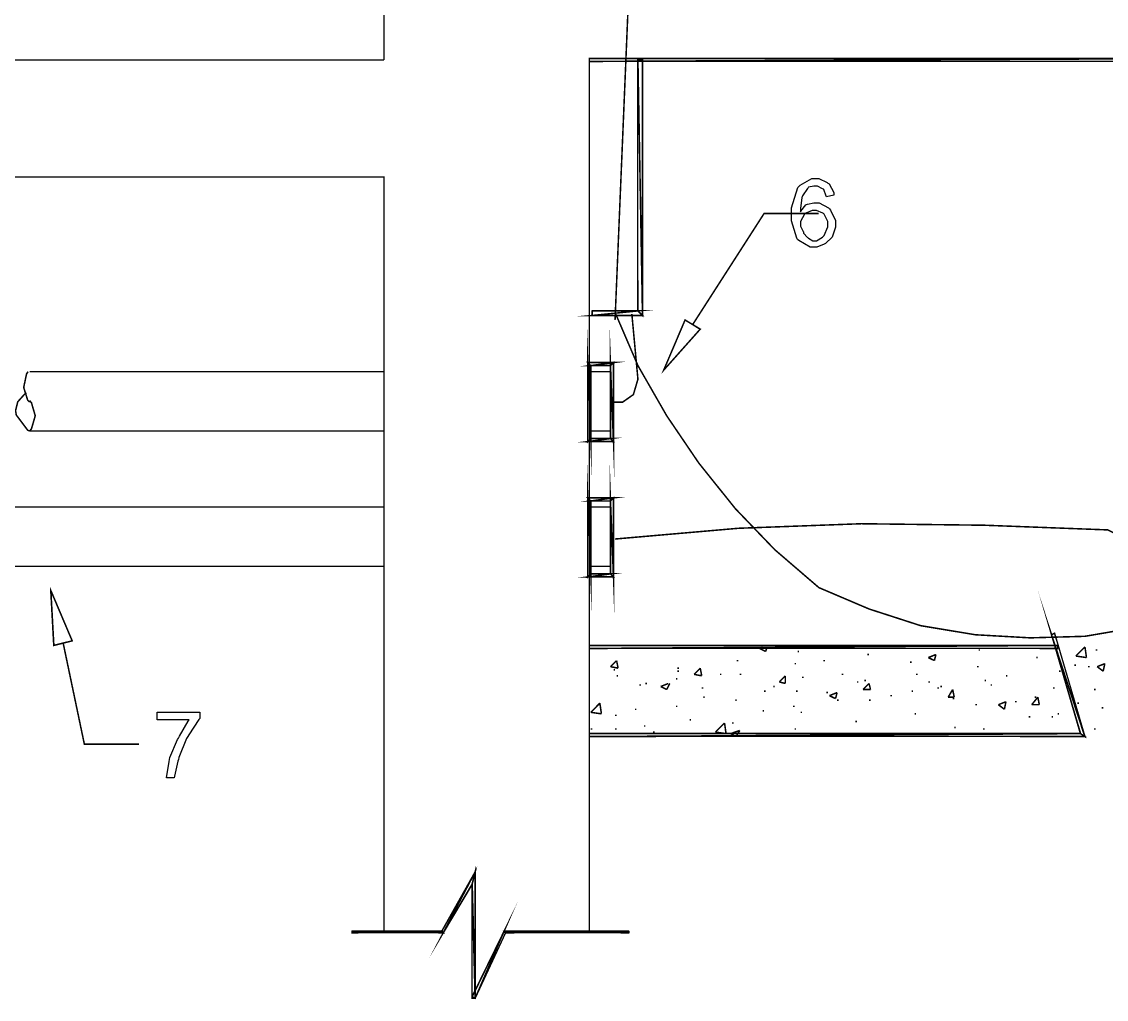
# Model space of a CAD drawing. Extents: x 0 to 210, y 0 to 297.
# Drawn here: x 38.42 to 68.66, y 134.8 to 162.05 of the extents above; entities that cross this region are included whole.
import ezdxf

# ---------------------------------------------------------------- set-up
doc = ezdxf.new("R2010")
doc.units = 0
doc.header["$MEASUREMENT"] = 0
for name, color, linetype in [('C00-00-00-BLACK', 7, 'Continuous'), ('C00-7E-FF', 150, 'Continuous'), ('CFF-00-00', 1, 'Continuous'), ('CFF-7E-00', 30, 'Continuous')]:
    doc.layers.add(name, color=color, linetype=linetype)

msp = doc.modelspace()

# ---------------------------------------------------------------- linework, layer by layer
at = {"layer": 'C00-00-00-BLACK', "const_width": 0.04233}
for points in [[(48.5193, 160.985), (48.5193, 231.309)], [(35.4143, 160.985), (35.4143, 157.721), (48.5193, 157.721), (48.5193, 136.654)], [(48.5193, 160.985), (35.4143, 160.985)], [(54.2452, 136.654), (54.2452, 160.985)], [(54.8802, 151.448), (55.1766, 151.448), (55.4757, 151.658), (55.6024, 152.086), (55.433, 153.905)], [(38.5946, 152.297), (38.5519, 152.233), (38.4722, 151.857), (38.5837, 151.501), (38.6373, 151.448)], [(38.6373, 152.297), (48.5193, 152.297)], [(54.2452, 152.297), (54.8375, 152.297)], [(38.5519, 151.701), (38.4983, 151.67), (38.3081, 151.459), (38.2446, 151.205), (38.2556, 151.152), (38.2655, 151.088), (38.5837, 150.665), (38.6373, 150.643)], [(38.6373, 150.643), (38.6898, 150.706), (38.7946, 151.068), (38.6898, 151.427), (38.6373, 151.491)], [(38.6373, 150.643), (48.5193, 150.643)], [(54.2452, 150.643), (54.8375, 150.643)], [(36.9411, 148.524), (48.5193, 148.524)], [(54.2452, 148.524), (54.8375, 148.524)], [(36.9411, 146.87), (48.5193, 146.87)], [(54.2452, 146.87), (54.8375, 146.87)], [(58.994, 144.581), (59.0793, 144.624)], [(58.994, 144.581), (59.1633, 144.497)], [(59.1633, 144.497), (59.206, 144.624)], [(67.8159, 144.37), (68.0695, 144.624)], [(68.1122, 144.327), (68.0695, 144.624)], [(60.0548, 144.497), (60.0975, 144.497)], [(62.0049, 144.413), (62.0476, 144.413)], [(63.7011, 144.327), (63.9135, 144.413)], [(63.7011, 144.327), (63.8708, 144.243)], [(63.8708, 144.243), (63.9135, 144.413)], [(65.1013, 144.54), (65.1425, 144.54)], [(66.712, 144.327), (66.7551, 144.327)], [(67.8159, 144.37), (68.1122, 144.327)], [(68.3659, 144.54), (68.4114, 144.54)], [(54.8375, 144.074), (55.0072, 144.243)], [(54.8375, 144.074), (55.0499, 144.031)], [(54.9219, 143.988), (54.9645, 143.988)], [(55.0499, 144.031), (55.0072, 144.243)], [(56.7034, 144.031), (56.745, 144.031)], [(57.1708, 143.859), (57.3401, 144.031)], [(57.3828, 143.818), (57.3401, 144.031)], [(58.3586, 144.243), (58.4013, 144.243)], [(59.9708, 144.158), (60.0121, 144.158)], [(60.7741, 144.243), (60.8171, 144.243)], [(63.1927, 144.201), (63.2354, 144.201)], [(65.0586, 144.074), (65.1013, 144.074)], [(67.7732, 144.115), (67.8159, 144.115)], [(68.1535, 144.074), (68.1965, 144.074)], [(68.4114, 144.074), (68.6223, 144.158)], [(68.4114, 144.074), (68.5793, 143.947)], [(68.5793, 143.947), (68.6223, 144.158)], [(55.0072, 143.818), (55.0499, 143.818)], [(56.6607, 143.732), (56.7034, 143.732)], [(56.7034, 143.947), (56.745, 143.947)], [(57.1708, 143.859), (57.3828, 143.818)], [(57.8915, 143.859), (57.9328, 143.859)], [(58.444, 143.859), (58.4867, 143.859)], [(59.545, 143.648), (59.7133, 143.818)], [(59.7133, 143.605), (59.7133, 143.818)], [(60.1818, 143.775), (60.2245, 143.775)], [(61.2856, 143.859), (61.3283, 143.859)], [(61.9206, 143.69), (61.9622, 143.69)], [(63.3621, 143.859), (63.4047, 143.859)], [(65.2695, 143.69), (65.3122, 143.69)], [(65.8647, 143.818), (65.9074, 143.818)], [(67.3502, 143.947), (67.3915, 143.947)], [(55.645, 143.563), (55.6867, 143.563)], [(55.8133, 143.605), (55.856, 143.605)], [(56.2377, 143.52), (56.4487, 143.605)], [(56.2377, 143.52), (56.406, 143.436)], [(56.406, 143.436), (56.4914, 143.605)], [(57.3828, 143.479), (57.4255, 143.479)], [(59.1206, 143.393), (59.1633, 143.393)], [(59.3757, 143.52), (59.4169, 143.52)], [(59.545, 143.648), (59.7133, 143.605)], [(60.0121, 143.393), (60.0548, 143.393)], [(61.7086, 143.648), (61.7513, 143.648)], [(61.8779, 143.436), (62.0476, 143.605)], [(61.8779, 143.436), (62.0903, 143.436)], [(62.0903, 143.436), (62.0476, 143.605)], [(63.2354, 143.393), (63.2781, 143.393)], [(63.7011, 143.648), (63.7438, 143.648)], [(63.9547, 143.479), (63.9974, 143.479)], [(64.0401, 143.52), (64.0842, 143.52)], [(64.2539, 143.224), (64.3805, 143.436)], [(64.4232, 143.224), (64.3805, 143.436)], [(65.4389, 143.563), (65.4816, 143.563)], [(67.1809, 143.479), (67.2222, 143.479)], [(68.3232, 143.436), (68.3659, 143.436)], [(54.2879, 142.801), (54.5412, 143.056)], [(54.5842, 142.759), (54.5412, 143.056)], [(57.4255, 143.224), (57.4668, 143.224)], [(58.3173, 143.14), (58.3586, 143.14)], [(60.8598, 143.352), (60.9025, 143.352)], [(60.9438, 143.266), (61.1558, 143.352)], [(60.9438, 143.266), (61.1131, 143.182)], [(61.1131, 143.182), (61.1558, 143.352)], [(61.1558, 143.14), (61.2013, 143.14)], [(62.0476, 143.14), (62.0903, 143.14)], [(62.6428, 143.266), (62.6854, 143.266)], [(64.2539, 143.224), (64.4232, 143.224)], [(64.3805, 143.182), (64.4232, 143.182)], [(65.6537, 143.013), (65.8647, 143.097)], [(65.8234, 142.886), (65.8647, 143.097)], [(66.1197, 143.097), (66.1624, 143.097)], [(66.5854, 143.013), (66.7551, 143.224)], [(66.6694, 143.224), (66.712, 143.224)], [(66.7964, 143.013), (66.7551, 143.224)], [(67.8575, 143.056), (67.9002, 143.056)], [(54.2879, 142.801), (54.5842, 142.759)], [(55.517, 142.886), (55.5597, 142.886)], [(56.6607, 142.97), (56.7034, 142.97)], [(59.0793, 142.843), (59.1206, 142.843)], [(59.9281, 142.97), (59.9708, 142.97)], [(60.1405, 142.801), (60.1818, 142.801)], [(63.3194, 142.759), (63.3621, 142.759)], [(65.0159, 143.013), (65.0586, 143.013)], [(65.6537, 143.013), (65.8234, 142.886)], [(66.5854, 143.013), (66.7964, 143.013)], [(67.3075, 142.759), (67.3502, 142.759)], [(68.538, 142.927), (68.5793, 142.927)], [(54.9645, 142.717), (55.0072, 142.717)], [(57.0438, 142.59), (57.0865, 142.59)], [(57.7631, 142.251), (58.0182, 142.504)], [(58.0595, 142.208), (58.0182, 142.504)], [(58.2291, 142.504), (58.2718, 142.504)], [(61.6659, 142.547), (61.7086, 142.547)], [(66.5, 142.674), (66.5427, 142.674)], [(67.1382, 142.674), (67.1809, 142.674)], [(54.2879, 142.335), (54.3292, 142.335)], [(54.9645, 142.335), (55.0072, 142.335)], [(55.772, 142.42), (55.8133, 142.42)], [(56.0257, 142.251), (56.0684, 142.251)], [(57.7631, 142.251), (58.0595, 142.208)], [(57.8058, 142.208), (57.8485, 142.208)], [(58.1875, 142.208), (58.444, 142.294)], [(58.1875, 142.208), (58.2718, 142.165)], [(58.3586, 142.165), (58.444, 142.294)], [(59.9708, 142.335), (60.0121, 142.335)], [(63.1927, 142.208), (63.2354, 142.208)], [(64.4232, 142.378), (64.4659, 142.378)], [(65.2279, 142.335), (65.2695, 142.335)], [(68.3232, 142.335), (68.3659, 142.335)]]:
    msp.add_lwpolyline(points, dxfattribs=at)
for points in [[(54.2452, 160.944), (71.6333, 161.028), (71.6333, 160.944), (54.2452, 160.944)], [(54.2452, 161.028), (54.2452, 160.944), (71.6333, 161.028), (54.2452, 161.028)], [(55.7294, 160.985), (55.6024, 160.985), (55.7294, 153.863), (55.7294, 160.985)], [(55.6024, 160.985), (55.7294, 153.863), (55.6024, 153.99), (55.6024, 160.985)], [(55.7294, 153.863), (55.6024, 153.99), (54.3292, 153.863), (55.7294, 153.863)], [(55.6024, 153.99), (54.3292, 153.863), (54.3292, 153.99), (55.6024, 153.99)], [(54.2025, 152.55), (54.2879, 150.432), (54.2025, 150.347), (54.2025, 152.55)], [(54.8375, 150.432), (54.9219, 150.347), (54.8375, 152.466), (54.8375, 150.432)], [(54.8375, 152.466), (54.9219, 152.55), (54.2879, 152.466), (54.8375, 152.466)], [(54.9219, 152.55), (54.2879, 152.466), (54.2025, 152.55), (54.9219, 152.55)], [(54.2879, 152.466), (54.2025, 152.55), (54.2879, 150.432), (54.2879, 152.466)], [(54.9219, 150.347), (54.8375, 152.466), (54.9219, 152.55), (54.9219, 150.347)], [(54.2025, 150.347), (54.8375, 150.432), (54.9219, 150.347), (54.2025, 150.347)], [(54.2879, 150.432), (54.2025, 150.347), (54.8375, 150.432), (54.2879, 150.432)], [(54.2025, 148.778), (54.2879, 146.659), (54.2025, 146.574), (54.2025, 148.778)], [(54.8375, 146.659), (54.9219, 146.574), (54.8375, 148.693), (54.8375, 146.659)], [(54.2879, 148.693), (54.2025, 148.778), (54.2879, 146.659), (54.2879, 148.693)], [(54.9219, 146.574), (54.8375, 148.693), (54.9219, 148.778), (54.9219, 146.574)], [(54.8375, 148.693), (54.9219, 148.778), (54.2879, 148.693), (54.8375, 148.693)], [(54.9219, 148.778), (54.2879, 148.693), (54.2025, 148.778), (54.9219, 148.778)], [(54.2025, 146.574), (54.8375, 146.659), (54.9219, 146.574), (54.2025, 146.574)], [(54.2879, 146.659), (54.2025, 146.574), (54.8375, 146.659), (54.2879, 146.659)], [(67.9429, 142.208), (68.0695, 142.124), (67.1382, 144.963), (67.9429, 142.208)], [(68.0695, 142.124), (67.1382, 144.963), (67.2222, 145.005), (68.0695, 142.124)], [(54.2452, 144.581), (67.3075, 144.666), (67.3075, 144.581), (54.2452, 144.581)], [(54.2452, 144.666), (54.2452, 144.581), (67.3075, 144.666), (54.2452, 144.666)], [(54.2452, 142.124), (67.9429, 142.208), (68.0695, 142.124), (54.2452, 142.124)], [(54.2452, 142.208), (54.2452, 142.124), (67.9429, 142.208), (54.2452, 142.208)], [(50.1304, 136.697), (50.1731, 136.654), (51.0618, 138.351), (50.1304, 136.697)], [(50.1731, 136.654), (51.0618, 138.351), (50.9778, 138.012), (50.1731, 136.654)], [(51.0618, 138.351), (50.9778, 138.012), (51.0618, 134.831), (51.0618, 138.351)], [(50.9778, 138.012), (51.0618, 134.831), (50.9778, 134.831), (50.9778, 138.012)], [(50.9778, 134.874), (51.0618, 134.831), (51.8693, 136.697), (50.9778, 134.874)], [(51.0618, 134.831), (51.8693, 136.697), (51.9105, 136.654), (51.0618, 134.831)], [(47.6278, 136.654), (50.1304, 136.697), (50.1731, 136.654), (47.6278, 136.654)], [(47.6278, 136.697), (47.6278, 136.654), (50.1304, 136.697), (47.6278, 136.697)], [(51.8693, 136.697), (51.9105, 136.654), (55.3462, 136.697), (51.8693, 136.697)], [(51.9105, 136.654), (55.3462, 136.697), (55.3462, 136.654), (51.9105, 136.654)]]:
    msp.add_lwpolyline(points, close=True, dxfattribs=at)
at = {"layer": 'C00-00-00-BLACK'}
for points in [[(54.2452, 161.028), (54.2452, 160.944), (71.6333, 161.028), (54.2452, 161.028)], [(54.2452, 160.944), (71.6333, 161.028), (71.6333, 160.944), (54.2452, 160.944)], [(55.7294, 160.985), (55.6024, 160.985), (55.7294, 153.863), (55.7294, 160.985)], [(55.6024, 160.985), (55.7294, 153.863), (55.6024, 153.99), (55.6024, 160.985)], [(55.7294, 153.863), (55.6024, 153.99), (54.3292, 153.863), (55.7294, 153.863)], [(55.6024, 153.99), (54.3292, 153.863), (54.3292, 153.99), (55.6024, 153.99)], [(54.9219, 152.55), (54.2879, 152.466), (54.2025, 152.55), (54.9219, 152.55)], [(54.2879, 152.466), (54.2025, 152.55), (54.2879, 150.432), (54.2879, 152.466)], [(54.2025, 152.55), (54.2879, 150.432), (54.2025, 150.347), (54.2025, 152.55)], [(54.8375, 152.466), (54.9219, 152.55), (54.2879, 152.466), (54.8375, 152.466)], [(54.9219, 150.347), (54.8375, 152.466), (54.9219, 152.55), (54.9219, 150.347)], [(54.8375, 150.432), (54.9219, 150.347), (54.8375, 152.466), (54.8375, 150.432)], [(54.2879, 150.432), (54.2025, 150.347), (54.8375, 150.432), (54.2879, 150.432)], [(54.2025, 150.347), (54.8375, 150.432), (54.9219, 150.347), (54.2025, 150.347)], [(54.9219, 148.778), (54.2879, 148.693), (54.2025, 148.778), (54.9219, 148.778)], [(54.2879, 148.693), (54.2025, 148.778), (54.2879, 146.659), (54.2879, 148.693)], [(54.2025, 148.778), (54.2879, 146.659), (54.2025, 146.574), (54.2025, 148.778)], [(54.8375, 148.693), (54.9219, 148.778), (54.2879, 148.693), (54.8375, 148.693)], [(54.9219, 146.574), (54.8375, 148.693), (54.9219, 148.778), (54.9219, 146.574)], [(54.8375, 146.659), (54.9219, 146.574), (54.8375, 148.693), (54.8375, 146.659)], [(54.2879, 146.659), (54.2025, 146.574), (54.8375, 146.659), (54.2879, 146.659)], [(54.2025, 146.574), (54.8375, 146.659), (54.9219, 146.574), (54.2025, 146.574)], [(68.0695, 142.124), (67.1382, 144.963), (67.2222, 145.005), (68.0695, 142.124)], [(67.9429, 142.208), (68.0695, 142.124), (67.1382, 144.963), (67.9429, 142.208)], [(54.2452, 144.666), (54.2452, 144.581), (67.3075, 144.666), (54.2452, 144.666)], [(54.2452, 144.581), (67.3075, 144.666), (67.3075, 144.581), (54.2452, 144.581)], [(54.2452, 142.208), (54.2452, 142.124), (67.9429, 142.208), (54.2452, 142.208)], [(54.2452, 142.124), (67.9429, 142.208), (68.0695, 142.124), (54.2452, 142.124)], [(50.1304, 136.697), (50.1731, 136.654), (51.0618, 138.351), (50.1304, 136.697)], [(50.1731, 136.654), (51.0618, 138.351), (50.9778, 138.012), (50.1731, 136.654)], [(51.0618, 138.351), (50.9778, 138.012), (51.0618, 134.831), (51.0618, 138.351)], [(50.9778, 138.012), (51.0618, 134.831), (50.9778, 134.831), (50.9778, 138.012)], [(47.6278, 136.697), (47.6278, 136.654), (50.1304, 136.697), (47.6278, 136.697)], [(47.6278, 136.654), (50.1304, 136.697), (50.1731, 136.654), (47.6278, 136.654)], [(50.9778, 134.874), (51.0618, 134.831), (51.8693, 136.697), (50.9778, 134.874)], [(51.0618, 134.831), (51.8693, 136.697), (51.9105, 136.654), (51.0618, 134.831)], [(51.8693, 136.697), (51.9105, 136.654), (55.3462, 136.697), (51.8693, 136.697)], [(51.9105, 136.654), (55.3462, 136.697), (55.3462, 136.654), (51.9105, 136.654)]]:
    msp.add_lwpolyline(points, close=True, dxfattribs=at)
at = {"layer": 'C00-7E-FF', "const_width": 0.04233}
for points in [[(57.1292, 153.609), (59.1206, 156.705), (60.6474, 156.705)], [(39.569, 144.75), (40.1645, 141.912), (41.6899, 141.912)]]:
    msp.add_lwpolyline(points, dxfattribs=at)
for points in [[(57.3401, 153.482), (56.3217, 152.339), (56.9172, 153.737), (57.3401, 153.482)], [(39.3139, 144.666), (39.2299, 146.193), (39.8254, 144.793), (39.3139, 144.666)]]:
    msp.add_lwpolyline(points, close=True, dxfattribs=at)
at = {"layer": 'C00-7E-FF'}
for points in [[(57.3401, 153.482), (56.3217, 152.339), (56.9172, 153.737), (57.3401, 153.482)], [(39.3139, 144.666), (39.2299, 146.193), (39.8254, 144.793), (39.3139, 144.666)]]:
    msp.add_lwpolyline(points, close=True, dxfattribs=at)
at = {"layer": 'CFF-00-00', "const_width": 0.04233}
for points in [[(58.6133, 166.878), (57.9328, 166.963), (57.2135, 166.878), (56.5753, 166.624), (56.0257, 166.201), (55.645, 165.606), (55.433, 164.971), (54.9645, 153.737)], [(54.9645, 153.948), (55.6024, 152.466), (56.406, 151.066), (57.2989, 149.751), (58.3173, 148.481), (59.4169, 147.336), (60.6474, 146.278), (62.0476, 145.682), (63.4891, 145.216), (65.0159, 144.963), (66.5427, 144.877), (68.0695, 144.92), (69.5537, 145.174), (69.8073, 145.598), (69.9368, 146.067), (69.9368, 146.531), (69.8073, 146.997), (69.511, 147.379), (69.1307, 147.675), (68.7077, 147.886), (65.2695, 148.016), (61.8352, 148.058), (58.4013, 147.931), (54.9645, 147.632)]]:
    msp.add_lwpolyline(points, dxfattribs=at)
at = {"layer": 'CFF-7E-00'}
for points in [[(61.0704, 157.212), (60.8598, 157.171), (60.8485, 157.193), (60.784, 157.372), (60.7741, 157.382), (60.7522, 157.393), (60.6104, 157.467), (60.5635, 157.467), (60.5095, 157.467), (60.361, 157.435), (60.3511, 157.424), (60.3292, 157.404), (60.1913, 157.202), (60.1818, 157.171), (60.1708, 157.15), (60.1405, 156.848), (60.1405, 156.748), (60.15, 156.77), (60.2865, 156.949), (60.3084, 156.959), (60.3292, 156.97), (60.5042, 157.001), (60.5635, 157.001), (60.6584, 157.001), (60.9215, 156.863), (60.9438, 156.832), (60.9755, 156.8), (61.1131, 156.507), (61.1131, 156.409), (61.1131, 156.325), (61.0387, 156.101), (61.0291, 156.07), (61.0182, 156.049), (60.8376, 155.867), (60.8171, 155.856), (60.7949, 155.847), (60.5882, 155.771), (60.5208, 155.771), (60.4037, 155.771), (60.0865, 155.951), (60.0548, 155.983), (60.0329, 156.016), (59.8854, 156.501), (59.8854, 156.662), (59.8854, 156.863), (60.0661, 157.426), (60.0975, 157.467), (60.1292, 157.499), (60.4545, 157.678), (60.5635, 157.678), (60.6474, 157.678), (60.8803, 157.573), (60.9025, 157.551), (60.9342, 157.53), (61.0704, 157.292), (61.0704, 157.212)], [(60.1405, 156.409), (60.1405, 156.356), (60.2135, 156.208), (60.2245, 156.197), (60.2245, 156.154), (60.3292, 156.037), (60.3511, 156.024), (60.361, 156.015), (60.4806, 155.94), (60.5208, 155.94), (60.5839, 155.94), (60.7522, 156.049), (60.7741, 156.07), (60.7949, 156.092), (60.9025, 156.33), (60.9025, 156.409), (60.9025, 156.483), (60.7949, 156.684), (60.7741, 156.705), (60.7632, 156.716), (60.5815, 156.789), (60.5208, 156.789), (60.4573, 156.789), (60.288, 156.716), (60.2671, 156.705), (60.2449, 156.684), (60.1405, 156.478), (60.1405, 156.409)], [(42.1982, 142.59), (42.1982, 142.801), (43.386, 142.801), (43.386, 142.631), (43.3546, 142.599), (43.0788, 142.178), (43.047, 142.124), (43.0156, 142.072), (42.8032, 141.54), (42.7937, 141.486), (42.7715, 141.444), (42.6766, 141.02), (42.6667, 140.977), (42.4519, 140.977), (42.4519, 140.977), (42.5291, 141.434), (42.5401, 141.486), (42.5496, 141.54), (42.762, 142.04), (42.7937, 142.081), (42.8142, 142.135), (43.0583, 142.558), (43.09, 142.59), (42.1982, 142.59)]]:
    msp.add_lwpolyline(points, close=True, dxfattribs=at)

doc.saveas('drawing.dxf')
